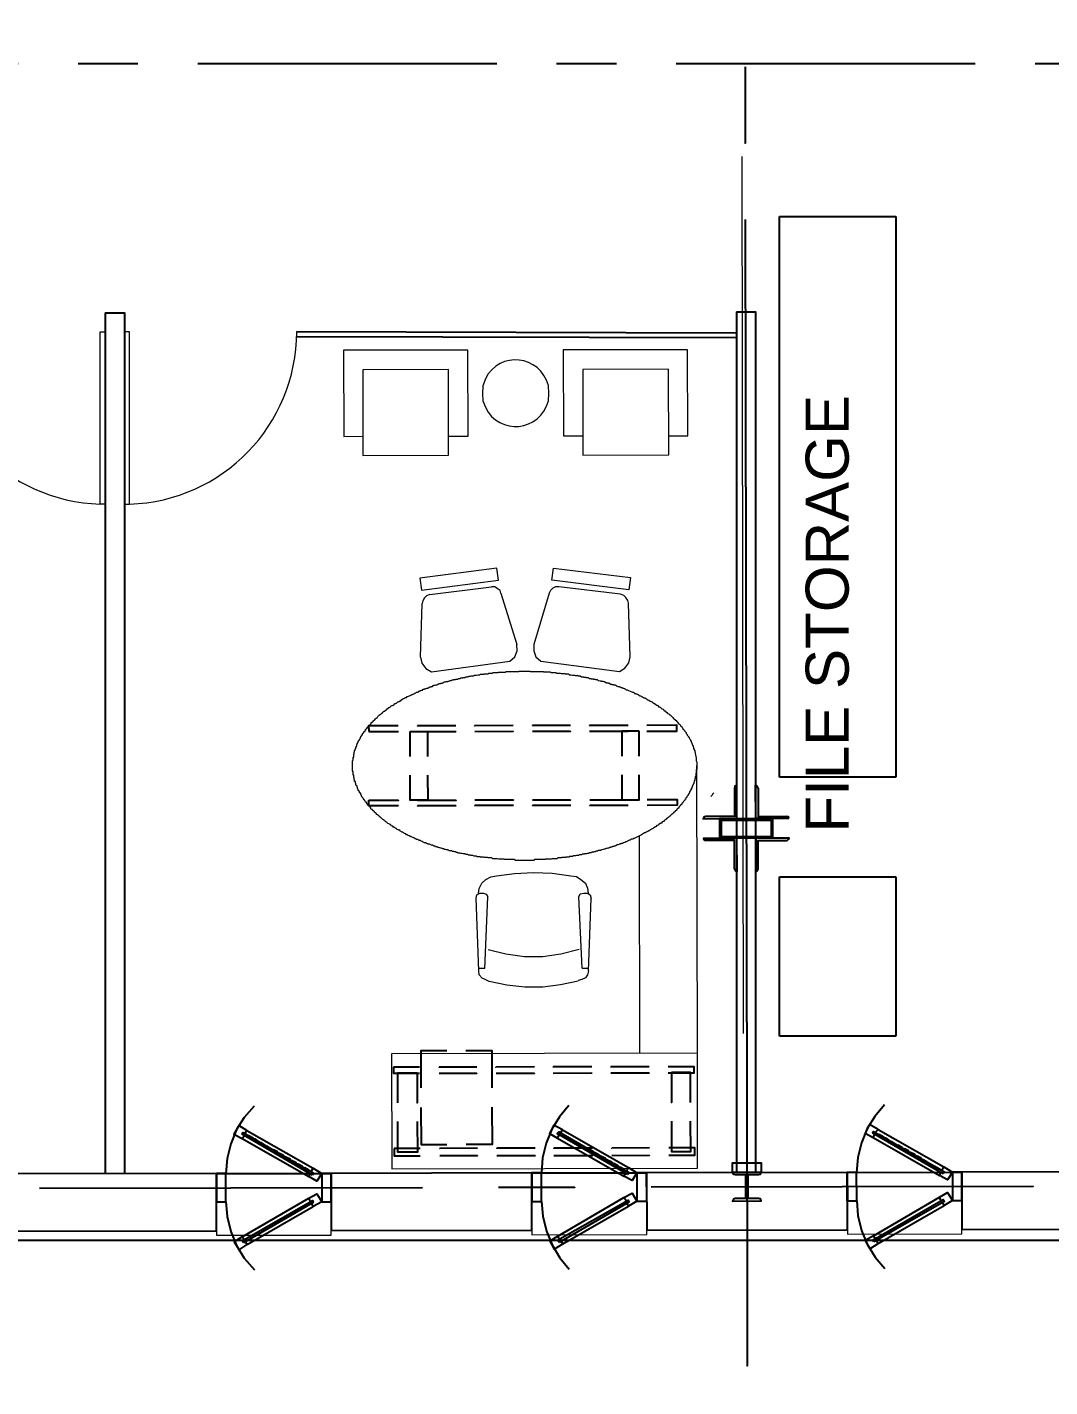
# Model space of a CAD drawing. Header units: inches. Extents: x 6322 to 85903, y -36042 to 7673.
# Drawn here: x 61638.7 to 61852.4, y 5467.1 to 5751.3 of the extents above; entities that cross this region are included whole.
import ezdxf
from ezdxf.enums import TextEntityAlignment as Align

# ---------------------------------------------------------------- set-up
doc = ezdxf.new("R2010")
doc.units = ezdxf.units.IN
doc.header["$LTSCALE"] = 10
doc.linetypes.add('Amconstr', pattern=[9999, 9999, 0])
doc.linetypes.add('CENTER', pattern=[2, 1.25, -0.25, 0.25, -0.25])
doc.layers.add('A-DOOR', color=2, linetype='Continuous', lineweight=20)
for name, color, linetype in [('A-TEXT-P', 3, 'Continuous'), ('A-WALL-BLWK', 33, 'Continuous'), ('FURN', 6, 'Continuous'), ('Plot Boundary', 1, 'Continuous'), ('ROAD CL', 251, 'CENTER')]:
    doc.layers.add(name, color=color, linetype=linetype)
doc.styles.add('1by8in-1F', font='arial.ttf', dxfattribs={"height": 6})

# ---------------------------------------------------------------- blocks, each defined once
blk = doc.blocks.new('pdf plan')
at = {"color": 7, "linetype": 'Continuous', "lineweight": 9, "true_color": 0x000007}
blk.add_line((327.098, 363.186), (327.098, 363.136), dxfattribs=at)
at = {"color": 7, "linetype": 'Continuous', "lineweight": -2, "true_color": 0x000007}
for points in [[(329.108, 391.6), (329.108, 388.491), (329.108, 388.491)], [(329.108, 385.381), (329.108, 341.782), (329.108, 341.782)], [(314.941, 364.774), (313.733, 364.774), (313.733, 364.542)], [(313.733, 364.542), (314.941, 364.542), (314.941, 364.542)], [(315.42, 364.542), (316.132, 364.542), (316.132, 363.517)], [(315.42, 363.517), (315.42, 364.542), (315.42, 364.542)], [(317.289, 364.774), (315.718, 364.774), (315.718, 364.774)], [(315.718, 364.542), (317.289, 364.542), (317.289, 364.542)], [(319.622, 364.774), (318.05, 364.774), (318.05, 364.774)], [(318.05, 364.542), (319.622, 364.542), (319.622, 364.542)], [(321.954, 364.774), (320.399, 364.774), (320.399, 364.774)], [(320.399, 364.542), (321.954, 364.542), (321.954, 364.542)], [(324.302, 364.774), (322.731, 364.774), (322.731, 364.774)], [(322.731, 364.542), (324.302, 364.542), (324.302, 364.542)], [(324.749, 364.542), (324.038, 364.542), (324.038, 363.517)], [(324.749, 363.517), (324.749, 364.542), (324.749, 364.542)], [(325.063, 364.542), (326.287, 364.542), (326.287, 364.774), (325.063, 364.774)], [(316.132, 362.756), (316.132, 361.747), (315.42, 361.747), (315.42, 362.756)], [(324.038, 362.756), (324.038, 361.747), (324.749, 361.747), (324.749, 362.756)], [(330.844, 360.968), (329.488, 360.968), (329.488, 362.324)], [(329.587, 362.209), (329.554, 362.291), (329.488, 362.324)], [(313.733, 361.747), (314.941, 361.747), (314.941, 361.747)], [(314.941, 361.515), (313.733, 361.515), (313.733, 361.747)], [(315.718, 361.747), (317.289, 361.747), (317.289, 361.747)], [(318.05, 361.747), (319.622, 361.747), (319.622, 361.747)], [(320.399, 361.747), (321.954, 361.747), (321.954, 361.747)], [(322.731, 361.747), (324.302, 361.747), (324.302, 361.747)], [(325.063, 361.747), (326.287, 361.747), (326.287, 361.515), (325.063, 361.515)], [(329.587, 362.209), (329.587, 361.051), (330.762, 361.051)], [(317.289, 361.515), (315.718, 361.515), (315.718, 361.515)], [(319.622, 361.515), (318.05, 361.515), (318.05, 361.515)], [(321.954, 361.515), (320.399, 361.515), (320.399, 361.515)], [(324.302, 361.515), (322.731, 361.515), (322.731, 361.515)], [(330.844, 360.968), (330.828, 361.034), (330.762, 361.051)], [(327.354, 360.174), (327.371, 360.125), (327.454, 360.075)], [(327.354, 360.174), (328.711, 360.174), (328.711, 358.818)], [(328.628, 358.917), (328.628, 360.075), (327.454, 360.075)], [(328.628, 358.917), (328.644, 358.851), (328.711, 358.818)], [(315.85, 350.02), (315.85, 351.542), (316.892, 351.542)], [(317.67, 351.542), (318.728, 351.542), (318.728, 350.02)], [(314.726, 350.864), (314.726, 350.616), (315.784, 350.616)], [(315.784, 350.864), (314.726, 350.864), (314.726, 350.864)], [(318.116, 350.864), (316.578, 350.864), (316.578, 350.864)], [(320.465, 350.864), (318.894, 350.864), (318.894, 350.864)], [(322.797, 350.864), (321.226, 350.864), (321.226, 350.864)], [(325.129, 350.864), (323.575, 350.864), (323.575, 350.864)], [(325.907, 350.616), (326.965, 350.616), (326.965, 350.864), (325.907, 350.864)], [(314.891, 349.408), (314.891, 350.632), (315.685, 350.632)], [(315.685, 350.632), (315.685, 349.408), (315.685, 349.408)], [(316.578, 350.616), (318.116, 350.616), (318.116, 350.616)], [(318.894, 350.616), (320.465, 350.616), (320.465, 350.616)], [(321.226, 350.616), (322.797, 350.616), (322.797, 350.616)], [(323.575, 350.616), (325.129, 350.616), (325.129, 350.616)], [(326.039, 350.632), (326.039, 349.408), (326.039, 349.408)], [(326.816, 349.408), (326.816, 350.632), (326.039, 350.632)], [(309.045, 349.291), (308.631, 348.828), (308.317, 348.332), (308.085, 347.753), (307.936, 347.157), (307.887, 346.545)], [(315.85, 347.705), (315.85, 349.226), (315.85, 349.226)], [(318.728, 349.226), (318.728, 347.705), (317.67, 347.705)], [(321.863, 349.291), (321.483, 348.828), (321.168, 348.332), (320.937, 347.753), (320.788, 347.157), (320.738, 346.545)], [(334.715, 349.291), (334.318, 348.828), (334.003, 348.332), (333.772, 347.753), (333.623, 347.157), (333.573, 346.545)], [(308.681, 348.183), (308.747, 348.299), (308.416, 348.497), (308.218, 348.15), (308.548, 347.968), (308.631, 348.084)], [(315.685, 348.647), (315.685, 347.407), (314.891, 347.407), (314.891, 348.647)], [(321.532, 348.183), (321.598, 348.299), (321.251, 348.497), (321.069, 348.15), (321.4, 347.968), (321.466, 348.084)], [(326.039, 348.647), (326.039, 347.407), (326.816, 347.407), (326.816, 348.647)], [(334.351, 348.183), (334.45, 348.299), (334.103, 348.497), (333.921, 348.15), (334.251, 347.968), (334.318, 348.084)], [(308.548, 347.968), (311.261, 346.413), (311.261, 346.413)], [(308.747, 348.299), (311.443, 346.76), (311.443, 346.76)], [(321.4, 347.968), (324.096, 346.413), (324.096, 346.413)], [(321.598, 348.299), (324.278, 346.76), (324.278, 346.76)], [(334.251, 347.968), (336.947, 346.413), (336.947, 346.413)], [(334.45, 348.299), (337.129, 346.76), (337.129, 346.76)], [(314.742, 347.556), (314.742, 347.258), (315.801, 347.258)], [(315.801, 347.556), (314.742, 347.556), (314.742, 347.556)], [(316.892, 347.705), (315.85, 347.705), (315.85, 347.705)], [(318.133, 347.556), (316.595, 347.556), (316.595, 347.556)], [(320.482, 347.556), (318.927, 347.556), (318.927, 347.556)], [(322.814, 347.556), (321.242, 347.556), (321.242, 347.556)], [(325.146, 347.556), (323.608, 347.556), (323.608, 347.556)], [(325.923, 347.258), (326.982, 347.258), (326.982, 347.556), (325.923, 347.556)], [(316.595, 347.258), (318.133, 347.258), (318.133, 347.258)], [(318.927, 347.258), (320.482, 347.258), (320.482, 347.258)], [(321.242, 347.258), (322.814, 347.258), (322.814, 347.258)], [(323.608, 347.258), (325.146, 347.258), (325.146, 347.258)], [(307.506, 346.545), (312.171, 346.545), (312.171, 346.545)], [(311.36, 346.628), (311.443, 346.76), (311.79, 346.545), (311.592, 346.231), (311.261, 346.413), (311.327, 346.545)], [(320.341, 346.545), (325.022, 346.545), (325.022, 346.545)], [(324.212, 346.628), (324.278, 346.76), (324.625, 346.545), (324.427, 346.231), (324.096, 346.413), (324.179, 346.545)], [(333.193, 346.545), (337.857, 346.545), (337.857, 346.545)], [(337.063, 346.628), (337.129, 346.76), (337.477, 346.545), (337.278, 346.231), (336.947, 346.413), (336.997, 346.545)], [(300.295, 345.967), (315.876, 345.967), (315.876, 345.967)], [(311.327, 345.404), (311.261, 345.536), (311.592, 345.718), (311.79, 345.388), (311.443, 345.189), (311.36, 345.321)], [(318.985, 345.967), (322.095, 345.967), (322.095, 345.967)], [(324.179, 345.404), (324.096, 345.536), (324.427, 345.718), (324.625, 345.388), (324.278, 345.189), (324.212, 345.321)], [(325.204, 345.967), (340.768, 345.967), (340.768, 345.967)], [(336.997, 345.404), (336.947, 345.536), (337.278, 345.718), (337.477, 345.388), (337.129, 345.189), (337.063, 345.321)], [(307.887, 345.388), (307.936, 344.792), (308.085, 344.18), (308.317, 343.618), (308.631, 343.089), (309.045, 342.625)], [(308.548, 343.965), (311.261, 345.536), (311.261, 345.536)], [(308.747, 343.651), (311.443, 345.189), (311.443, 345.189)], [(320.738, 345.388), (320.788, 344.792), (320.937, 344.18), (321.168, 343.618), (321.483, 343.089), (321.863, 342.625)], [(321.4, 343.965), (324.096, 345.536), (324.096, 345.536)], [(321.598, 343.651), (324.278, 345.189), (324.278, 345.189)], [(333.573, 345.388), (333.623, 344.792), (333.772, 344.18), (334.003, 343.618), (334.318, 343.089), (334.715, 342.625)], [(334.251, 343.965), (336.947, 345.536), (336.947, 345.536)], [(334.45, 343.651), (337.129, 345.189), (337.129, 345.189)], [(308.631, 343.849), (308.548, 343.965), (308.218, 343.767), (308.416, 343.436), (308.747, 343.651), (308.681, 343.767)], [(321.466, 343.849), (321.4, 343.965), (321.069, 343.767), (321.251, 343.436), (321.598, 343.651), (321.532, 343.767)], [(334.318, 343.849), (334.251, 343.965), (333.921, 343.767), (334.103, 343.436), (334.45, 343.651), (334.351, 343.767)], [(329.108, 341.782), (329.108, 338.672), (329.108, 338.672)]]:
    blk.add_lwpolyline(points, dxfattribs=at)
at = {"color": 7, "linetype": 'Continuous', "lineweight": 9, "true_color": 0x000007}
for points in [[(328.981, 352.208), (328.981, 387.948), (328.981, 387.948)], [(317.8, 376.571), (317.8, 380.077), (312.739, 380.077), (312.739, 376.571)], [(326.748, 376.571), (326.748, 380.077), (321.687, 380.077), (321.687, 376.571), (322.481, 376.571)], [(318.511, 378.903), (318.412, 378.622), (318.395, 378.307)], [(321.075, 378.01), (321.091, 378.307), (321.075, 378.622)], [(318.395, 378.307), (318.412, 378.01), (318.511, 377.745)], [(312.739, 376.571), (313.516, 376.571), (313.516, 376.571)], [(317.006, 376.571), (317.8, 376.571), (317.8, 376.571)], [(325.971, 376.571), (326.748, 376.571), (326.748, 376.571)], [(316.231, 370.116), (316.099, 370.067), (316.016, 369.984), (315.95, 369.868), (315.917, 369.752)], [(316.231, 370.116), (318.745, 370.43), (318.745, 370.43)], [(319.125, 370.166), (319.092, 370.282), (318.976, 370.364), (318.877, 370.43), (318.745, 370.43)], [(319.125, 370.166), (319.77, 368.082), (319.77, 368.082)], [(321.094, 370.166), (320.465, 368.082), (320.465, 368.082)], [(324.319, 369.752), (324.302, 369.868), (324.22, 369.984), (324.137, 370.067), (324.005, 370.116), (321.491, 370.43), (321.358, 370.43), (321.242, 370.364), (321.143, 370.282), (321.094, 370.166)], [(315.85, 367.569), (315.917, 369.752), (315.917, 369.752)], [(323.955, 366.974), (324.17, 367.106), (324.335, 367.321), (324.385, 367.569), (324.319, 369.752)], [(319.489, 367.404), (319.688, 367.569), (319.787, 367.817), (319.77, 368.082)], [(320.465, 368.082), (320.465, 367.817), (320.548, 367.569), (320.746, 367.404)], [(315.85, 367.569), (315.9, 367.321), (316.065, 367.106), (316.297, 366.974)], [(316.297, 366.974), (319.489, 367.404), (319.489, 367.404)], [(320.746, 367.404), (323.955, 366.974), (323.955, 366.974)], [(315.718, 366.147), (315.751, 366.163), (315.784, 366.163), (315.801, 366.196), (315.834, 366.196), (315.85, 366.213), (315.867, 366.213), (315.9, 366.229), (315.933, 366.229), (315.95, 366.262), (315.999, 366.262), (316.016, 366.279), (316.049, 366.279), (316.065, 366.295), (316.082, 366.295), (316.099, 366.312), (316.148, 366.312), (316.198, 366.345), (316.214, 366.345), (316.231, 366.362), (316.28, 366.362), (316.297, 366.378), (316.33, 366.378), (316.363, 366.411), (316.38, 366.411), (316.396, 366.428), (316.446, 366.428), (316.479, 366.444), (316.529, 366.444), (316.545, 366.461), (316.578, 366.461), (316.611, 366.494), (316.661, 366.494), (316.677, 366.51), (316.744, 366.51), (316.76, 366.527), (316.777, 366.527), (316.81, 366.56), (316.859, 366.56), (316.892, 366.577), (316.959, 366.577), (316.975, 366.593), (317.008, 366.593), (317.058, 366.61), (317.107, 366.61), (317.124, 366.643), (317.19, 366.643), (317.207, 366.659), (317.273, 366.659), (317.289, 366.676), (317.372, 366.676), (317.389, 366.692), (317.455, 366.692), (317.488, 366.725), (317.571, 366.725), (317.587, 366.742), (317.67, 366.742), (317.686, 366.759), (317.786, 366.759), (317.802, 366.792), (317.885, 366.792), (317.918, 366.808), (318.017, 366.808), (318.034, 366.825), (318.133, 366.825), (318.183, 366.841), (318.265, 366.841), (318.282, 366.874), (318.431, 366.874), (318.447, 366.891), (318.596, 366.891), (318.629, 366.907), (318.778, 366.907), (318.795, 366.941), (319.01, 366.941), (319.026, 366.957), (319.307, 366.957), (319.324, 366.974), (319.39, 366.974)], [(319.721, 366.974), (319.853, 366.974), (319.87, 366.99), (320.3, 366.99), (320.316, 366.974), (320.845, 366.974), (320.862, 366.957), (321.143, 366.957), (321.16, 366.941), (321.375, 366.941), (321.391, 366.907), (321.54, 366.907), (321.573, 366.891), (321.722, 366.891), (321.739, 366.874), (321.887, 366.874), (321.904, 366.841), (321.987, 366.841), (322.036, 366.825), (322.136, 366.825), (322.152, 366.808), (322.251, 366.808), (322.268, 366.792), (322.351, 366.792), (322.4, 366.759), (322.483, 366.759), (322.499, 366.742), (322.582, 366.742), (322.599, 366.725), (322.681, 366.725), (322.714, 366.692), (322.781, 366.692), (322.797, 366.676), (322.88, 366.676), (322.896, 366.659), (322.963, 366.659), (322.979, 366.643), (323.045, 366.643), (323.078, 366.61), (323.111, 366.61), (323.161, 366.593), (323.194, 366.593), (323.211, 366.577), (323.277, 366.577), (323.31, 366.56), (323.343, 366.56), (323.393, 366.527), (323.409, 366.527), (323.426, 366.51), (323.492, 366.51), (323.508, 366.494), (323.558, 366.494), (323.575, 366.461), (323.624, 366.461), (323.641, 366.444), (323.69, 366.444), (323.707, 366.428), (323.773, 366.428), (323.79, 366.411), (323.806, 366.411), (323.839, 366.378), (323.856, 366.378), (323.889, 366.362), (323.938, 366.362), (323.955, 366.345), (323.988, 366.345), (324.005, 366.312), (324.071, 366.312), (324.087, 366.295), (324.104, 366.295), (324.137, 366.279), (324.153, 366.279), (324.17, 366.262), (324.187, 366.262), (324.22, 366.229), (324.269, 366.229)], [(314.279, 365.303), (314.312, 365.303), (314.312, 365.32), (314.329, 365.353), (314.345, 365.353), (314.362, 365.369), (314.395, 365.369), (314.395, 365.386), (314.411, 365.402), (314.428, 365.402), (314.478, 365.452), (314.494, 365.468), (314.511, 365.468), (314.56, 365.518), (314.577, 365.518), (314.61, 365.535), (314.643, 365.584), (314.66, 365.584), (314.693, 365.601), (314.709, 365.601), (314.726, 365.617), (314.742, 365.617), (314.775, 365.634), (314.775, 365.667), (314.792, 365.667), (314.808, 365.683), (314.842, 365.683), (314.858, 365.7), (314.875, 365.7), (314.924, 365.75), (314.941, 365.75), (314.957, 365.766), (314.99, 365.766), (315.007, 365.783), (315.023, 365.783), (315.04, 365.816), (315.073, 365.816), (315.073, 365.832), (315.09, 365.849), (315.106, 365.849), (315.139, 365.882)], [(315.272, 365.932), (315.305, 365.965), (315.321, 365.965)], [(315.487, 366.047), (315.52, 366.047), (315.536, 366.064), (315.553, 366.064), (315.569, 366.08)], [(324.484, 366.13), (324.517, 366.13), (324.534, 366.114), (324.55, 366.114), (324.567, 366.08), (324.6, 366.08), (324.617, 366.064), (324.633, 366.064), (324.666, 366.047), (324.683, 366.047), (324.699, 366.031), (324.716, 366.031), (324.749, 365.998), (324.765, 365.998), (324.782, 365.981), (324.799, 365.981), (324.832, 365.965), (324.848, 365.965), (324.865, 365.932), (324.898, 365.932), (324.914, 365.915), (324.931, 365.915), (324.947, 365.898), (324.98, 365.898), (324.997, 365.882), (325.014, 365.882), (325.047, 365.849), (325.063, 365.849), (325.08, 365.832), (325.096, 365.816), (325.129, 365.816), (325.146, 365.783), (325.162, 365.783), (325.195, 365.766), (325.212, 365.766), (325.229, 365.75), (325.245, 365.75), (325.278, 365.733), (325.295, 365.7), (325.311, 365.7), (325.328, 365.683), (325.361, 365.683), (325.361, 365.667), (325.377, 365.667), (325.427, 365.617), (325.444, 365.617), (325.46, 365.601), (325.477, 365.601), (325.51, 365.584), (325.526, 365.584), (325.526, 365.551), (325.543, 365.535), (325.576, 365.535), (325.592, 365.518), (325.609, 365.518), (325.626, 365.502), (325.675, 365.452), (325.692, 365.452), (325.725, 365.435), (325.741, 365.402), (325.758, 365.402), (325.758, 365.386), (325.774, 365.369), (325.807, 365.369), (325.824, 365.353), (325.841, 365.353), (325.841, 365.32), (325.857, 365.303), (325.89, 365.303), (325.907, 365.287), (325.907, 365.253), (325.923, 365.253), (325.956, 365.237), (325.973, 365.237), (325.989, 365.22), (325.989, 365.204), (326.006, 365.204), (326.039, 365.171), (326.039, 365.154), (326.056, 365.154)], [(313.833, 364.873), (313.833, 364.906), (313.866, 364.906), (313.882, 364.923), (313.882, 364.939), (313.899, 364.939), (313.932, 364.972), (313.932, 364.989), (313.948, 364.989), (313.965, 365.005), (313.965, 365.022), (313.981, 365.022), (314.015, 365.055), (314.015, 365.072), (314.031, 365.072), (314.048, 365.088), (314.048, 365.105), (314.081, 365.105), (314.114, 365.154), (314.163, 365.204), (314.18, 365.204), (314.18, 365.22)], [(313.072, 363.335), (313.072, 363.351), (313.105, 363.384), (313.105, 363.5), (313.121, 363.5), (313.121, 363.616), (313.138, 363.633), (313.138, 363.699), (313.154, 363.699), (313.154, 363.765), (313.188, 363.781), (313.188, 363.814), (313.204, 363.848), (313.204, 363.881), (313.221, 363.914), (313.221, 363.947), (313.254, 363.947), (313.254, 364.013), (313.27, 364.013), (313.27, 364.046), (313.287, 364.079), (313.287, 364.096), (313.303, 364.112), (313.303, 364.145), (313.336, 364.162), (313.336, 364.178), (313.353, 364.195), (313.353, 364.228), (313.369, 364.245), (313.403, 364.261), (313.403, 364.311), (313.419, 364.311), (313.419, 364.327), (313.452, 364.377), (313.452, 364.41), (313.485, 364.41), (313.485, 364.443), (313.502, 364.46), (313.502, 364.476), (313.518, 364.476), (313.518, 364.493), (313.551, 364.526), (313.568, 364.542), (313.568, 364.559), (313.584, 364.559), (313.584, 364.575), (313.601, 364.608), (313.601, 364.625), (313.634, 364.625), (313.634, 364.641), (313.684, 364.708), (313.684, 364.724), (313.717, 364.724), (313.717, 364.757)], [(326.188, 365.022), (326.204, 365.022), (326.204, 365.005), (326.221, 364.989), (326.254, 364.989), (326.254, 364.972)], [(326.37, 364.84), (326.37, 364.823), (326.386, 364.823), (326.419, 364.79), (326.419, 364.774), (326.436, 364.774), (326.436, 364.757), (326.453, 364.724), (326.486, 364.724), (326.486, 364.708), (326.502, 364.691), (326.502, 364.675), (326.519, 364.675), (326.519, 364.641), (326.568, 364.608), (326.585, 364.575), (326.585, 364.559), (326.601, 364.559), (326.601, 364.542), (326.651, 364.493), (326.651, 364.476), (326.668, 364.476), (326.668, 364.443)], [(326.75, 364.327), (326.75, 364.311), (326.783, 364.294)], [(326.833, 364.178), (326.833, 364.145), (326.866, 364.145), (326.866, 364.112)], [(326.916, 363.963), (326.916, 363.947), (326.949, 363.947), (326.949, 363.881), (326.965, 363.881), (326.965, 363.814), (326.982, 363.814), (326.982, 363.765), (327.015, 363.765), (327.015, 363.699), (327.031, 363.666), (327.031, 363.616), (327.048, 363.583), (327.048, 363.484), (327.064, 363.467), (327.064, 363.434)], [(314.279, 360.986), (314.263, 361.003), (314.246, 361.003), (314.246, 361.019), (314.213, 361.052), (314.196, 361.052), (314.18, 361.069), (314.18, 361.085), (314.163, 361.085), (314.13, 361.118), (314.114, 361.118), (314.114, 361.135), (314.097, 361.152), (314.081, 361.152), (314.048, 361.168), (314.048, 361.201), (314.031, 361.201), (314.015, 361.218), (314.015, 361.234), (313.981, 361.234), (313.965, 361.267), (313.965, 361.284), (313.948, 361.284), (313.932, 361.3), (313.932, 361.317), (313.899, 361.317), (313.882, 361.35), (313.882, 361.367), (313.866, 361.367), (313.833, 361.383), (313.833, 361.4), (313.816, 361.4), (313.816, 361.433), (313.799, 361.449), (313.783, 361.449), (313.783, 361.466), (313.733, 361.515), (313.717, 361.532), (313.717, 361.549), (313.684, 361.549), (313.684, 361.582), (313.667, 361.598), (313.651, 361.598), (313.651, 361.615), (313.634, 361.648), (313.634, 361.664), (313.601, 361.664), (313.601, 361.681), (313.584, 361.697), (313.568, 361.73), (313.568, 361.747), (313.551, 361.747), (313.551, 361.764), (313.518, 361.797), (313.518, 361.813), (313.502, 361.813), (313.502, 361.83), (313.452, 361.879), (313.452, 361.912), (313.436, 361.912), (313.436, 361.929), (313.419, 361.962), (313.403, 361.979), (313.403, 362.028), (313.369, 362.028), (313.369, 362.045), (313.353, 362.061), (313.353, 362.078), (313.336, 362.111), (313.336, 362.127), (313.303, 362.144), (313.303, 362.177), (313.287, 362.194), (313.287, 362.21), (313.27, 362.227), (313.27, 362.26), (313.254, 362.276), (313.254, 362.326), (313.221, 362.342), (313.221, 362.376), (313.204, 362.376), (313.204, 362.442), (313.188, 362.442), (313.188, 362.508), (313.154, 362.508), (313.154, 362.574), (313.138, 362.591), (313.138, 362.657), (313.121, 362.673), (313.121, 362.756), (313.105, 362.789), (313.105, 362.905), (313.072, 362.938), (313.072, 362.954)], [(327.098, 363.136), (327.098, 362.987), (327.064, 362.971), (327.064, 362.822), (327.048, 362.806), (327.048, 362.706), (327.031, 362.673), (327.031, 362.607), (327.015, 362.591), (327.015, 362.524), (326.982, 362.508), (326.982, 362.458), (326.965, 362.442), (326.965, 362.409), (326.949, 362.376), (326.949, 362.342), (326.916, 362.326), (326.916, 362.293), (326.899, 362.276), (326.899, 362.26), (326.883, 362.227), (326.883, 362.194), (326.866, 362.194), (326.866, 362.144), (326.833, 362.144), (326.833, 362.111), (326.8, 362.061), (326.8, 362.028), (326.783, 362.028), (326.783, 361.995), (326.75, 361.979), (326.75, 361.962), (326.734, 361.929), (326.734, 361.912), (326.717, 361.912), (326.717, 361.896), (326.684, 361.879), (326.684, 361.846), (326.668, 361.846), (326.668, 361.813), (326.651, 361.813), (326.651, 361.797), (326.634, 361.764), (326.634, 361.747), (326.601, 361.747), (326.601, 361.73)], [(327.098, 351.41), (327.098, 363.136), (327.098, 363.136)], [(326.486, 361.582), (326.486, 361.549), (326.453, 361.549), (326.436, 361.532), (326.436, 361.515), (326.419, 361.515), (326.419, 361.499), (326.386, 361.466), (326.353, 361.433), (326.353, 361.4), (326.337, 361.4), (326.304, 361.383), (326.304, 361.367), (326.287, 361.367), (326.271, 361.35), (326.271, 361.317), (326.254, 361.317), (326.254, 361.3), (326.221, 361.284), (326.204, 361.284), (326.204, 361.267), (326.188, 361.234), (326.155, 361.234), (326.138, 361.218), (326.138, 361.201), (326.122, 361.201), (326.105, 361.168), (326.105, 361.152), (326.072, 361.152), (326.039, 361.118), (326.006, 361.085), (325.989, 361.085), (325.989, 361.069), (325.973, 361.052), (325.956, 361.052), (325.907, 361.003), (325.857, 360.97), (325.841, 360.97), (325.841, 360.937), (325.824, 360.937), (325.807, 360.92), (325.774, 360.903), (325.758, 360.903), (325.758, 360.87), (325.741, 360.854), (325.725, 360.854), (325.692, 360.837), (325.675, 360.837), (325.659, 360.821), (325.659, 360.788), (325.626, 360.788), (325.609, 360.771), (325.592, 360.771), (325.543, 360.738), (325.526, 360.738), (325.526, 360.705), (325.51, 360.705), (325.477, 360.688), (325.46, 360.688), (325.427, 360.639), (325.394, 360.639), (325.377, 360.622), (325.361, 360.622), (325.361, 360.606), (325.328, 360.589), (325.311, 360.589), (325.295, 360.556), (325.278, 360.556), (325.245, 360.54), (325.229, 360.54), (325.212, 360.523), (325.195, 360.523), (325.146, 360.473), (325.129, 360.473)], [(314.461, 360.854), (314.428, 360.854), (314.411, 360.87)], [(320.002, 359.283), (319.704, 359.283), (319.655, 359.316), (319.258, 359.316), (319.241, 359.332), (319.01, 359.332), (318.96, 359.349), (318.778, 359.349), (318.745, 359.382), (318.596, 359.382), (318.563, 359.398), (318.431, 359.398), (318.398, 359.415), (318.282, 359.415), (318.265, 359.431), (318.133, 359.431), (318.116, 359.464), (318.017, 359.464), (317.968, 359.481), (317.885, 359.481), (317.868, 359.498), (317.786, 359.498), (317.753, 359.531), (317.67, 359.531), (317.653, 359.547), (317.571, 359.547), (317.521, 359.564), (317.488, 359.564), (317.455, 359.58), (317.372, 359.58), (317.339, 359.613), (317.289, 359.613), (317.273, 359.63), (317.207, 359.63), (317.19, 359.646), (317.124, 359.646), (317.107, 359.68), (317.008, 359.68), (316.992, 359.696), (316.975, 359.696), (316.959, 359.713), (316.892, 359.713), (316.859, 359.729), (316.81, 359.729), (316.777, 359.762), (316.744, 359.762), (316.694, 359.779), (316.661, 359.779), (316.628, 359.795), (316.611, 359.795), (316.578, 359.812), (316.529, 359.812), (316.512, 359.845), (316.446, 359.845), (316.429, 359.861), (316.396, 359.861), (316.38, 359.878), (316.363, 359.878), (316.33, 359.911), (316.28, 359.911), (316.247, 359.928), (316.231, 359.928), (316.214, 359.944), (316.148, 359.944), (316.132, 359.961), (316.099, 359.961), (316.082, 359.994), (316.065, 359.994), (316.049, 360.01), (315.999, 360.01), (315.95, 360.027), (315.933, 360.027), (315.917, 360.06), (315.9, 360.06), (315.867, 360.076), (315.85, 360.076), (315.834, 360.093), (315.801, 360.093), (315.784, 360.11), (315.751, 360.11), (315.718, 360.143), (315.685, 360.143), (315.669, 360.159), (315.635, 360.159), (315.619, 360.176), (315.602, 360.176), (315.569, 360.209), (315.553, 360.209), (315.536, 360.225), (315.52, 360.225), (315.487, 360.242), (315.47, 360.242), (315.453, 360.258), (315.42, 360.258), (315.387, 360.291), (315.371, 360.291), (315.338, 360.308), (315.321, 360.308), (315.305, 360.325), (315.272, 360.325), (315.238, 360.374), (315.222, 360.374), (315.189, 360.391), (315.172, 360.391), (315.156, 360.407), (315.139, 360.407), (315.106, 360.44), (315.09, 360.44), (315.04, 360.473), (315.023, 360.473), (315.007, 360.49), (314.99, 360.523), (314.957, 360.523), (314.941, 360.54), (314.924, 360.54), (314.891, 360.556), (314.875, 360.556), (314.858, 360.589), (314.842, 360.589), (314.792, 360.622), (314.775, 360.622), (314.775, 360.639), (314.742, 360.639), (314.709, 360.688), (314.693, 360.688), (314.66, 360.705), (314.643, 360.705), (314.626, 360.738), (314.61, 360.738), (314.61, 360.755), (314.577, 360.771)], [(324.534, 360.159), (324.517, 360.159), (324.484, 360.143), (324.418, 360.143), (324.402, 360.11), (324.385, 360.11), (324.368, 360.093), (324.335, 360.093), (324.319, 360.076), (324.302, 360.076), (324.269, 360.06), (324.253, 360.06), (324.22, 360.027), (324.187, 360.027), (324.17, 360.01), (324.137, 360.01), (324.104, 359.994), (324.087, 359.994), (324.071, 359.961), (324.021, 359.961), (324.005, 359.944), (323.955, 359.944), (323.938, 359.928), (323.922, 359.928), (323.889, 359.911), (323.839, 359.911), (323.806, 359.878), (323.79, 359.878), (323.773, 359.861), (323.723, 359.861), (323.707, 359.845), (323.657, 359.845), (323.641, 359.812), (323.575, 359.812), (323.558, 359.795), (323.541, 359.795), (323.508, 359.779), (323.459, 359.779), (323.426, 359.762), (323.393, 359.762), (323.343, 359.729), (323.31, 359.729), (323.277, 359.713), (323.211, 359.713), (323.194, 359.696), (323.178, 359.696), (323.161, 359.68), (323.078, 359.68), (323.045, 359.646), (322.979, 359.646), (322.963, 359.63), (322.896, 359.63), (322.88, 359.613), (322.814, 359.613), (322.797, 359.58), (322.714, 359.58), (322.681, 359.564), (322.632, 359.564), (322.599, 359.547), (322.516, 359.547), (322.499, 359.531), (322.417, 359.531), (322.4, 359.498), (322.301, 359.498), (322.268, 359.481), (322.185, 359.481), (322.152, 359.464), (322.053, 359.464), (322.036, 359.431), (321.904, 359.431), (321.887, 359.415), (321.755, 359.415), (321.739, 359.398), (321.59, 359.398), (321.573, 359.382), (321.424, 359.382), (321.391, 359.349), (321.193, 359.349), (321.16, 359.332), (320.928, 359.332), (320.912, 359.316), (320.482, 359.316), (320.465, 359.283), (320.333, 359.283)], [(324.749, 351.41), (324.749, 360.258), (324.749, 360.258)], [(324.98, 360.391), (324.947, 360.391), (324.931, 360.374), (324.914, 360.374)], [(318.199, 357.943), (318.216, 358.141), (318.331, 358.356), (318.497, 358.505), (318.695, 358.621), (318.927, 358.654), (319.655, 358.753), (320.432, 358.786), (321.193, 358.753), (321.954, 358.654)], [(321.954, 358.654), (322.185, 358.621), (322.367, 358.505), (322.549, 358.356), (322.632, 358.141), (322.665, 357.943)], [(318.1, 357.744), (318.133, 357.877), (318.249, 357.943)], [(318.249, 357.943), (318.398, 357.943), (318.398, 357.943)], [(318.398, 357.943), (318.513, 357.91), (318.58, 357.794)], [(322.284, 357.794), (322.334, 357.91), (322.483, 357.943), (322.632, 357.943)], [(322.632, 357.943), (322.748, 357.877), (322.781, 357.728)], [(318.199, 354.784), (318.1, 357.744), (318.1, 357.744)], [(318.447, 354.883), (318.58, 357.794), (318.58, 357.794)], [(322.417, 354.883), (322.284, 357.794), (322.284, 357.794)], [(322.665, 354.784), (322.781, 357.728), (322.781, 357.728)], [(322.284, 355.644), (321.54, 355.462), (320.812, 355.346), (320.068, 355.346), (319.307, 355.462), (318.58, 355.644)], [(318.447, 354.883), (318.183, 354.883), (318.183, 354.883)], [(318.48, 354.42), (318.331, 354.486), (318.216, 354.618), (318.199, 354.784)], [(322.665, 354.784), (322.632, 354.618), (322.549, 354.486), (322.4, 354.42), (322.251, 354.387)], [(322.417, 354.883), (322.648, 354.883), (322.648, 354.883)], [(318.629, 354.354), (318.48, 354.42), (318.48, 354.42)], [(322.251, 354.354), (321.524, 354.205), (320.812, 354.122), (320.068, 354.122), (319.34, 354.205), (318.629, 354.354)]]:
    blk.add_lwpolyline(points, dxfattribs=at)
for points in [[(317.006, 375.793), (317.006, 379.283), (313.516, 379.283), (313.516, 375.793)], [(325.971, 375.793), (325.971, 379.283), (322.481, 379.283), (322.481, 375.793)], [(315.834, 370.794), (315.9, 370.298), (319.026, 370.695), (318.96, 371.191)], [(324.402, 370.794), (324.335, 370.298), (321.209, 370.695), (321.276, 371.191)], [(327.098, 346.729), (327.098, 351.41), (314.643, 351.41), (314.643, 346.729)]]:
    blk.add_lwpolyline(points, close=True, dxfattribs=at)
at = {"color": 7, "linetype": 'Continuous', "lineweight": -2, "true_color": 0x000007}
for points in [[(327.454, 361.051), (327.371, 361.034), (327.354, 360.968), (328.711, 360.968), (328.711, 362.324), (328.644, 362.291), (328.628, 362.209), (328.628, 361.051)], [(330.166, 360.968), (330.166, 360.174), (328.032, 360.174), (328.032, 360.968)], [(330.116, 360.902), (330.116, 360.224), (328.099, 360.224), (328.099, 360.902)], [(330.762, 360.075), (330.828, 360.125), (330.844, 360.174), (329.488, 360.174), (329.488, 358.818), (329.554, 358.851), (329.587, 358.917), (329.587, 360.075)], [(311.41, 346.479), (308.548, 348.15), (308.598, 348.216), (311.443, 346.562)], [(308.78, 348.034), (308.945, 347.918), (308.995, 347.984), (308.83, 348.084)], [(309.045, 347.885), (309.21, 347.769), (309.243, 347.836), (309.078, 347.951)], [(324.261, 346.479), (321.383, 348.15), (321.45, 348.216), (324.294, 346.562)], [(321.631, 348.034), (321.797, 347.918), (321.83, 347.984), (321.648, 348.084)], [(321.88, 347.885), (322.028, 347.769), (322.078, 347.836), (321.913, 347.951)], [(337.096, 346.479), (334.235, 348.15), (334.268, 348.216), (337.146, 346.562)], [(334.466, 348.034), (334.632, 347.918), (334.681, 347.984), (334.5, 348.084)], [(334.715, 347.885), (334.88, 347.769), (334.93, 347.836), (334.764, 347.951)], [(309.293, 347.736), (309.458, 347.621), (309.508, 347.687), (309.326, 347.802)], [(309.541, 347.587), (309.706, 347.472), (309.739, 347.538), (309.59, 347.654)], [(309.805, 347.439), (309.971, 347.356), (309.987, 347.422), (309.822, 347.505)], [(310.054, 347.29), (310.219, 347.207), (310.236, 347.273), (310.07, 347.356)], [(322.128, 347.736), (322.293, 347.621), (322.326, 347.687), (322.161, 347.802)], [(322.376, 347.587), (322.541, 347.472), (322.591, 347.538), (322.409, 347.654)], [(322.624, 347.439), (322.806, 347.356), (322.839, 347.422), (322.674, 347.505)], [(322.889, 347.29), (323.054, 347.207), (323.087, 347.273), (322.922, 347.356)], [(334.979, 347.736), (335.145, 347.621), (335.178, 347.687), (335.012, 347.802)], [(335.227, 347.587), (335.393, 347.472), (335.442, 347.538), (335.26, 347.654)], [(335.475, 347.439), (335.641, 347.356), (335.69, 347.422), (335.525, 347.505)], [(335.74, 347.29), (335.905, 347.207), (335.938, 347.273), (335.773, 347.356)], [(310.302, 347.141), (310.484, 347.058), (310.5, 347.124), (310.335, 347.207)], [(310.566, 346.992), (310.732, 346.909), (310.748, 346.975), (310.583, 347.058)], [(310.798, 346.86), (310.963, 346.76), (311.013, 346.827), (310.831, 346.926)], [(311.046, 346.711), (311.211, 346.612), (311.261, 346.678), (311.096, 346.777)], [(323.137, 347.141), (323.302, 347.058), (323.352, 347.124), (323.186, 347.207)], [(323.385, 346.992), (323.567, 346.909), (323.6, 346.975), (323.434, 347.058)], [(323.649, 346.86), (323.815, 346.76), (323.864, 346.827), (323.682, 346.926)], [(323.897, 346.711), (324.063, 346.612), (324.112, 346.678), (323.947, 346.777)], [(328.512, 346.545), (328.512, 346.942), (329.686, 346.942), (329.686, 346.545)], [(335.988, 347.141), (336.154, 347.058), (336.203, 347.124), (336.038, 347.207)], [(336.236, 346.992), (336.418, 346.909), (336.435, 346.975), (336.286, 347.058)], [(336.501, 346.86), (336.666, 346.76), (336.683, 346.827), (336.517, 346.926)], [(336.749, 346.711), (336.914, 346.612), (336.947, 346.678), (336.765, 346.777)], [(307.506, 344.213), (307.506, 346.545), (299.336, 346.545), (299.336, 344.213)], [(307.506, 346.545), (307.506, 345.388), (307.887, 345.388), (307.887, 346.545)], [(311.79, 346.545), (311.79, 345.388), (312.171, 345.388), (312.171, 346.545)], [(320.341, 344.213), (320.341, 346.545), (312.171, 346.545), (312.171, 344.213)], [(320.341, 346.545), (320.341, 345.388), (320.738, 345.388), (320.738, 346.545)], [(324.625, 346.545), (324.625, 345.388), (325.022, 345.388), (325.022, 346.545)], [(333.193, 344.213), (333.193, 346.545), (325.022, 346.545), (325.022, 344.213)], [(328.628, 345.487), (328.562, 345.47), (328.512, 345.388), (329.686, 345.388), (329.653, 345.47), (329.587, 345.487), (329.157, 345.487), (329.157, 346.463), (329.587, 346.463), (329.653, 346.479), (329.686, 346.545), (328.512, 346.545), (328.562, 346.479), (328.628, 346.463), (329.041, 346.463), (329.041, 345.487)], [(333.193, 346.545), (333.193, 345.388), (333.573, 345.388), (333.573, 346.545)], [(337.477, 346.545), (337.477, 345.388), (337.857, 345.388), (337.857, 346.545)], [(346.028, 344.213), (346.028, 346.545), (337.857, 346.545), (337.857, 344.213)], [(308.598, 343.717), (308.548, 343.8), (311.41, 345.437), (311.443, 345.355)], [(321.45, 343.717), (321.383, 343.8), (324.261, 345.437), (324.294, 345.355)], [(334.268, 343.717), (334.235, 343.8), (337.096, 345.437), (337.146, 345.355)]]:
    blk.add_lwpolyline(points, close=True, dxfattribs=at)
at = {"color": 253, "linetype": 'Continuous', "lineweight": 20, "true_color": 0xb3b3b3}
for points in [[(307.506, 344.213), (307.506, 344.031), (312.171, 344.031), (312.171, 344.213)], [(320.341, 344.213), (320.341, 344.031), (325.022, 344.031), (325.022, 344.213)], [(333.193, 344.213), (333.193, 344.031), (337.857, 344.031), (337.857, 344.213)]]:
    blk.add_lwpolyline(points, dxfattribs=at)
at = {"color": 7, "linetype": 'Continuous', "lineweight": 9, "true_color": 0x000007}
for points in [[(321.075, 378.622), (320.744, 379.879), (319.09, 380.061), (318.511, 378.903)], [(318.511, 377.745), (319.057, 376.587), (320.744, 376.736), (321.075, 378.01)], [(319.39, 366.974), (319.506, 366.974), (319.605, 366.974), (319.721, 366.974)], [(324.269, 366.229), (324.319, 366.196), (324.468, 366.147), (324.484, 366.13)], [(315.139, 365.882), (315.189, 365.882), (315.222, 365.932), (315.272, 365.932)], [(315.321, 365.965), (315.354, 365.998), (315.453, 365.998), (315.487, 366.047)], [(315.569, 366.08), (315.635, 366.097), (315.669, 366.147), (315.718, 366.147)], [(314.18, 365.22), (314.23, 365.27), (314.18, 365.187), (314.279, 365.303)], [(326.056, 365.154), (326.105, 365.105), (326.138, 365.072), (326.188, 365.022)], [(313.717, 364.757), (313.75, 364.79), (313.799, 364.84), (313.833, 364.873)], [(326.254, 364.972), (326.287, 364.923), (326.337, 364.873), (326.37, 364.84)], [(326.668, 364.443), (326.767, 364.344), (326.651, 364.426), (326.75, 364.327)], [(326.783, 364.294), (326.783, 364.245), (326.8, 364.211), (326.833, 364.178)], [(326.866, 364.112), (326.866, 364.063), (326.916, 364.029), (326.916, 363.963)], [(327.064, 363.434), (327.064, 363.236), (327.098, 363.368), (327.098, 363.186)], [(313.072, 362.954), (313.072, 363.087), (313.072, 363.202), (313.072, 363.335)], [(326.601, 361.73), (326.502, 361.631), (326.552, 361.648), (326.486, 361.582)], [(327.785, 362.019), (327.686, 361.92), (327.735, 361.936), (327.669, 361.87)], [(314.411, 360.87), (314.296, 361.003), (314.378, 360.887), (314.279, 360.986)], [(314.577, 360.771), (314.527, 360.771), (314.494, 360.821), (314.461, 360.854)], [(324.914, 360.374), (324.832, 360.291), (324.617, 360.225), (324.534, 360.159)], [(325.129, 360.473), (325.08, 360.44), (325.014, 360.424), (324.98, 360.391)], [(320.333, 359.283), (320.234, 359.283), (320.118, 359.283), (320.002, 359.283)]]:
    blk.add_open_spline(points, degree=3, dxfattribs=at)
at = {"layer": 'A-DOOR'}
for points in [[(302.83, 380.842), (303.036, 380.842), (303.024, 373.827), (302.817, 373.827)], [(304.022, 380.84), (303.816, 380.84), (303.804, 373.825), (304.01, 373.825)]]:
    blk.add_lwpolyline(points, close=True, dxfattribs=at)
for centre, start, end in [((303.042, 380.844), 179.9176, 268.1705), ((303.81, 380.843), 271.6278, 359.8807)]:
    blk.add_arc(centre, 7.02, start, end, dxfattribs=at)
at = {"layer": 'A-WALL-BLWK'}
for p, q in [((328.706, 380.751), (310.823, 380.828)), ((328.705, 380.556), (310.823, 380.633))]:
    blk.add_line(p, q, dxfattribs=at)
for points in [[(303.038, 381.621), (302.976, 346.546)], [(303.038, 381.621), (303.817, 381.62), (303.756, 346.545)], [(328.741, 381.621), (328.679, 346.546)], [(328.741, 381.621), (329.52, 381.62), (329.458, 346.545)]]:
    blk.add_lwpolyline(points, dxfattribs=at)
at = {"layer": 'FURN', "linetype": 'Amconstr', "lineweight": 25}
for p, q in [((335.202, 362.652), (330.458, 362.66)), ((330.451, 358.592), (335.195, 358.584))]:
    blk.add_line(p, q, dxfattribs=at)
for points in [[(330.458, 362.66), (330.499, 385.501), (335.242, 385.493), (335.202, 362.652)], [(335.195, 358.584), (335.184, 352.1), (330.44, 352.108), (330.451, 358.592)]]:
    blk.add_lwpolyline(points, dxfattribs=at)
at = {"layer": 'Plot Boundary', "color": 5, "lineweight": -3}
blk.add_lwpolyline([(173.816, 439.924), (484.814, 439.377), (484.645, 343.505), (173.647, 344.053)], close=True, dxfattribs=at)
at = {"layer": 'A-TEXT-P', "style": '1by8in-1F'}
blk.add_text('FILE STORAGE', height=1.75375, rotation=89.8991, dxfattribs=at).set_placement((332.413, 369.306), align=Align.MIDDLE_CENTER)

msp = doc.modelspace()

# ---------------------------------------------------------------- linework, layer by layer
at = {"layer": 'ROAD CL', "ltscale": 5}
msp.add_lwpolyline([(63714.24786, 4966.19694), (62936.78765, 5743.65715), (60915.76724, 5743.65715)], dxfattribs=at)

# ---------------------------------------------------------------- block references
at = {"linetype": 'Amconstr', "lineweight": 25, "xscale": 5.131858713091743, "yscale": 5.131858713091743, "zscale": 5.131858713091743, "rotation": 0.100856521769071}
msp.add_blockref('pdf plan', (60103.28593, 3730.46186), dxfattribs=at)

doc.saveas('drawing.dxf')
